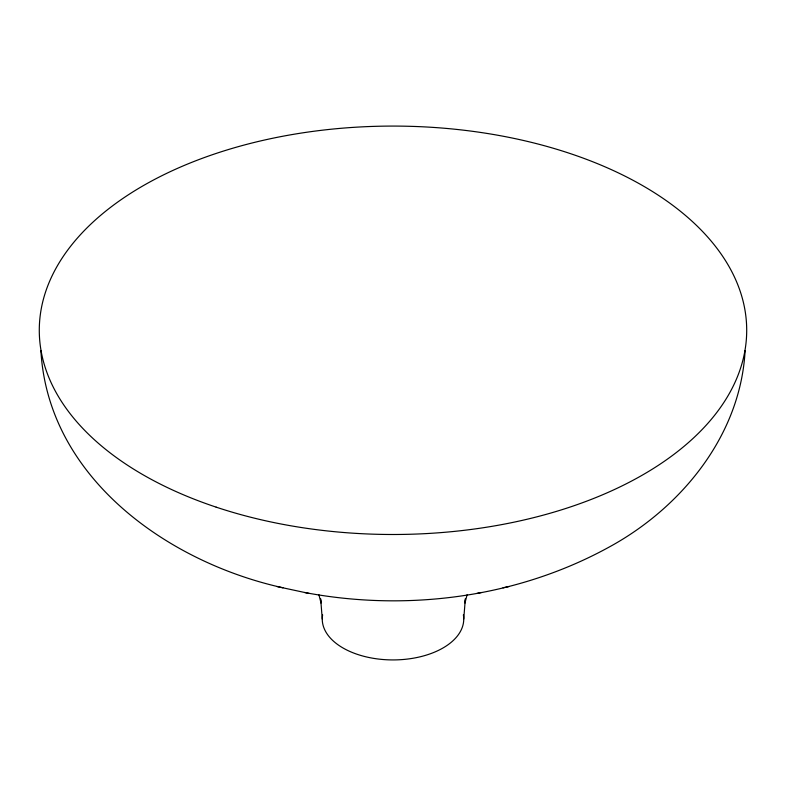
<?xml version="1.0" encoding="UTF-8"?>
<svg xmlns="http://www.w3.org/2000/svg" width="786" height="786" viewBox="0 0 786 786"><rect width="100%" height="100%" fill="white"/><g stroke="black" fill="none" stroke-linecap="round" stroke-linejoin="round"><path stroke-width="1.18" d="M463.74 619.083L465.341 598.726M465.243 599.806L464.958 603.029L467.08 594.786M745.099 350.635C740.628 435.051 681.816 507.265 609.69 546.771C517.689 597.557 407.384 611.98 304.585 592.487M503.04 587.79L509.053 586.523M476.837 593.45L481.415 592.487M40.901 350.635C48.103 477.888 167.821 562.393 282.96 587.79M276.937 586.523L309.163 593.45M318.92 594.786L321.042 603.029L320.757 599.806M320.659 598.726L322.26 619.083M463.367 614.878A70.74 40.843 0 0 1 393 659.926A70.74 40.843 0 0 1 322.633 614.878M216.15 507.137A353.7 204.203 0 0 0 746.7 330.287A353.7 204.203 0 0 0 216.15 153.437A353.7 204.203 0 0 0 216.15 507.137"/></g></svg>
